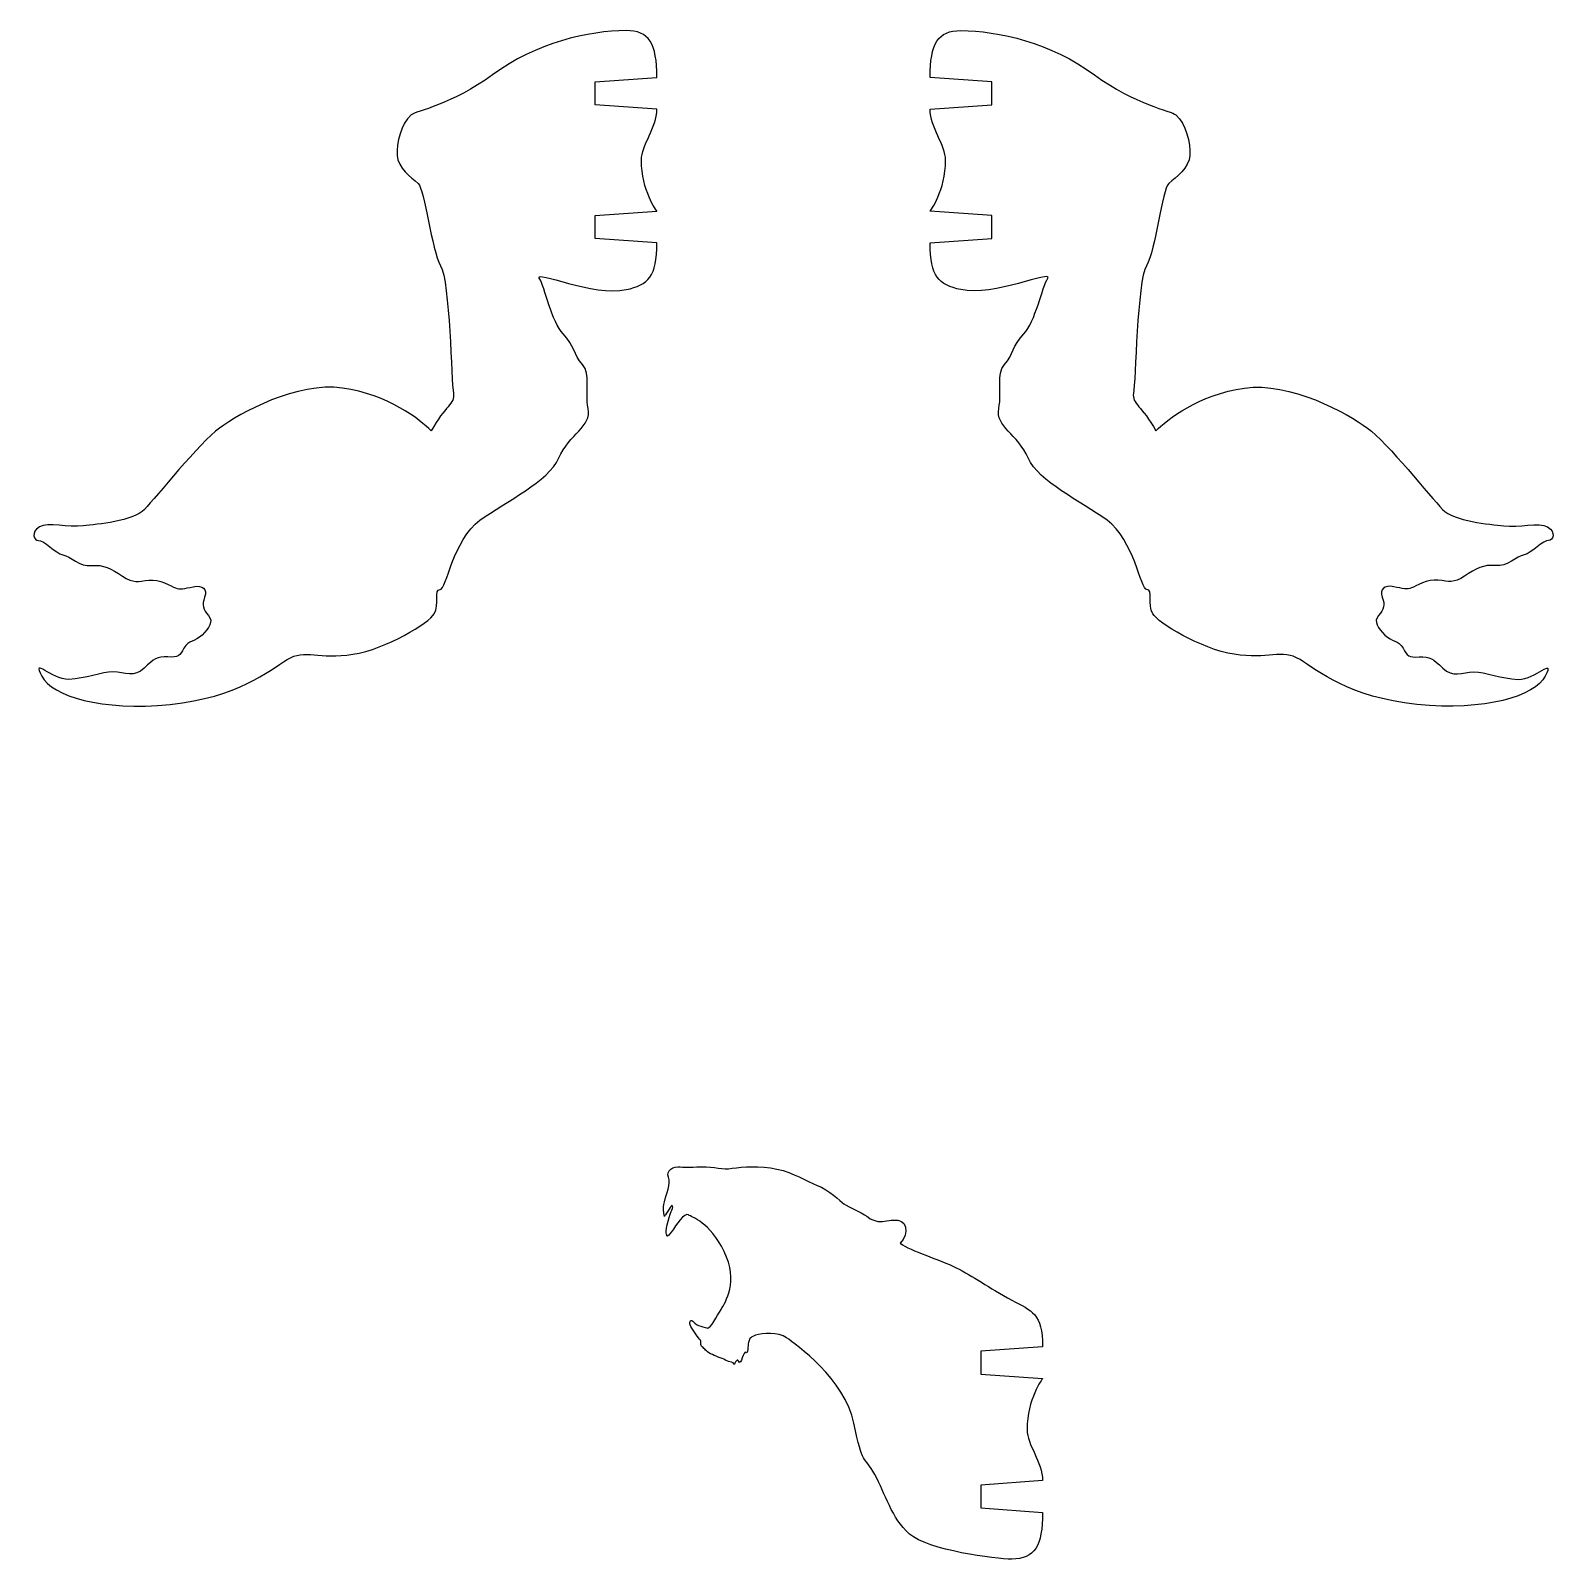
# Model space of a CAD drawing. Extents: x -102 to 434, y -1398 to -13.
# Drawn here: x 23.7 to 196.9, y -1031.3 to -857.8 of the extents above; entities that cross this region are included whole.
import ezdxf

# ---------------------------------------------------------------- set-up
doc = ezdxf.new("R2010")
doc.units = 0
doc.layers.add('LAYER_1', color=7, linetype='CONTINUOUS')

msp = doc.modelspace()

# ---------------------------------------------------------------- linework, layer by layer
at = {"layer": 'LAYER_1'}
for points, knots in [([(94.82, -866.68), (94.82, -868.79), (93.06, -870.77), (93.06, -872.47), (93.06, -875.93), (94.82, -878.26), (94.82, -878.26), (94.82, -878.26), (87.82, -878.76), (87.82, -878.76), (87.82, -878.76), (87.82, -881.36), (87.82, -881.36), (87.82, -881.36), (94.82, -881.86), (94.82, -881.86), (94.82, -885.71), (93.88, -886.6), (91.32, -887.17), (87.66, -887.99), (80.86, -884.9), (81.48, -885.87), (82.09, -886.84), (82.88, -890.83), (84.19, -892.19), (85.5, -893.55), (85.35, -894.54), (86.37, -895.67), (87.38, -896.79), (86.61, -898.57), (87.03, -900.65), (87.45, -902.73), (84.88, -903.56), (83.68, -906.27), (82.49, -908.99), (77.76, -911.13), (74.73, -913.34), (71.7, -915.56), (70.93, -921.21), (70.22, -921.2), (69.51, -921.19), (70.15, -922.89), (69.56, -923.94), (68.97, -924.98), (64.16, -927.93), (60.32, -928.55), (56.49, -929.17), (54.91, -927.85), (52.85, -929.15), (50.78, -930.45), (47.3, -933.43), (39.58, -934.23), (31.86, -935.03), (26.16, -933.29), (25.01, -931.03), (23.86, -928.76), (26.12, -931.43), (28.07, -931.39), (30.02, -931.34), (31.78, -930.51), (33.12, -930.54), (34.45, -930.56), (35.51, -931.24), (36.62, -930.13), (37.74, -929.03), (38.07, -928.81), (39.32, -928.85), (40.56, -928.88), (40.64, -928.78), (41.15, -927.84), (41.66, -926.89), (42.41, -927.16), (43.2, -926.36), (44, -925.55), (44.54, -924.87), (43.92, -924.14), (43.31, -923.41), (43.17, -922.99), (43.5, -922.06), (43.84, -921.13), (43.26, -920.67), (42.21, -920.88), (41.17, -921.09), (40.66, -921.23), (40.19, -921.02), (39.72, -920.81), (38.38, -919.99), (37.16, -920.13), (35.93, -920.27), (35.42, -920.51), (34.17, -919.67), (32.92, -918.84), (31.98, -918.33), (30.66, -918.48), (29.35, -918.63), (28.23, -917.43), (27.41, -917.26), (26.6, -917.09), (25.18, -915.56), (24.65, -915.62), (24.13, -915.68), (23.74, -914.66), (24.74, -914.1), (25.74, -913.54), (28.04, -914.17), (29.7, -913.97), (31.36, -913.78), (35.33, -913.5), (36.67, -912.1), (38.02, -910.71), (42.91, -904.55), (45.2, -902.87), (47.49, -901.18), (54, -897.59), (59.15, -898.33), (64.29, -899.07), (67.99, -901.92), (69.21, -903.2), (70.74, -900.36), (71.96, -900.13), (71.73, -898.92), (71.5, -897.7), (71.33, -886.22), (70.28, -884.45), (69.22, -882.69), (68.51, -875.81), (67.72, -875.11), (66.93, -874.4), (65.43, -873.34), (65.34, -871.93), (65.25, -870.52), (65.78, -868.32), (66.93, -867.35), (67.49, -866.87), (71.56, -866.22), (76.18, -862.78), (81.01, -859.19), (87.16, -857.77), (91.32, -857.77), (93.94, -857.77), (94.82, -859.23), (94.82, -863.08), (94.82, -863.08), (87.82, -863.58), (87.82, -863.58), (87.82, -863.58), (87.82, -866.18), (87.82, -866.18), (87.82, -866.18), (94.82, -866.68), (94.82, -866.68)], [0, 0, 0, 0, 1, 1, 1, 2, 2, 2, 3, 3, 3, 4, 4, 4, 5, 5, 5, 6, 6, 6, 7, 7, 7, 8, 8, 8, 9, 9, 9, 10, 10, 10, 11, 11, 11, 12, 12, 12, 13, 13, 13, 14, 14, 14, 15, 15, 15, 16, 16, 16, 17, 17, 17, 18, 18, 18, 19, 19, 19, 20, 20, 20, 21, 21, 21, 22, 22, 22, 23, 23, 23, 24, 24, 24, 25, 25, 25, 26, 26, 26, 27, 27, 27, 28, 28, 28, 29, 29, 29, 30, 30, 30, 31, 31, 31, 32, 32, 32, 33, 33, 33, 34, 34, 34, 35, 35, 35, 36, 36, 36, 37, 37, 37, 38, 38, 38, 39, 39, 39, 40, 40, 40, 41, 41, 41, 42, 42, 42, 43, 43, 43, 44, 44, 44, 45, 45, 45, 46, 46, 46, 47, 47, 47, 48, 48, 48, 49, 49, 49, 50, 50, 50, 50]), ([(125.83, -866.68), (125.83, -868.79), (127.59, -870.77), (127.59, -872.47), (127.59, -875.93), (125.83, -878.26), (125.83, -878.26), (125.83, -878.26), (132.83, -878.76), (132.83, -878.76), (132.83, -878.76), (132.83, -881.36), (132.83, -881.36), (132.83, -881.36), (125.83, -881.86), (125.83, -881.86), (125.83, -885.71), (126.77, -886.6), (129.33, -887.17), (132.99, -887.99), (139.79, -884.9), (139.18, -885.87), (138.56, -886.84), (137.77, -890.83), (136.46, -892.19), (135.15, -893.55), (135.3, -894.54), (134.29, -895.67), (133.27, -896.79), (134.04, -898.57), (133.62, -900.65), (133.21, -902.73), (135.77, -903.56), (136.97, -906.27), (138.17, -908.99), (142.89, -911.13), (145.92, -913.34), (148.95, -915.56), (149.72, -921.21), (150.44, -921.2), (151.15, -921.19), (150.51, -922.89), (151.1, -923.94), (151.69, -924.98), (156.5, -927.93), (160.33, -928.55), (164.16, -929.17), (165.74, -927.85), (167.81, -929.15), (169.88, -930.45), (173.35, -933.43), (181.07, -934.23), (188.79, -935.03), (194.5, -933.29), (195.64, -931.03), (196.79, -928.76), (194.53, -931.43), (192.58, -931.39), (190.64, -931.34), (188.87, -930.51), (187.53, -930.54), (186.2, -930.56), (185.14, -931.24), (184.03, -930.13), (182.91, -929.03), (182.58, -928.81), (181.34, -928.85), (180.09, -928.88), (180.01, -928.78), (179.5, -927.84), (178.99, -926.89), (178.25, -927.16), (177.45, -926.36), (176.66, -925.55), (176.11, -924.87), (176.73, -924.14), (177.35, -923.41), (177.48, -922.99), (177.15, -922.06), (176.81, -921.13), (177.4, -920.67), (178.44, -920.88), (179.48, -921.09), (180, -921.23), (180.46, -921.02), (180.93, -920.81), (182.27, -919.99), (183.5, -920.13), (184.72, -920.27), (185.23, -920.51), (186.48, -919.67), (187.73, -918.84), (188.68, -918.33), (189.99, -918.48), (191.3, -918.63), (192.42, -917.43), (193.24, -917.26), (194.06, -917.09), (195.48, -915.56), (196, -915.62), (196.53, -915.68), (196.91, -914.66), (195.91, -914.1), (194.91, -913.54), (192.62, -914.17), (190.95, -913.97), (189.29, -913.78), (185.33, -913.5), (183.98, -912.1), (182.63, -910.71), (177.75, -904.55), (175.46, -902.87), (173.16, -901.18), (166.65, -897.59), (161.51, -898.33), (156.36, -899.07), (152.66, -901.92), (151.45, -903.2), (149.91, -900.36), (148.69, -900.13), (148.92, -898.92), (149.15, -897.7), (149.32, -886.22), (150.38, -884.45), (151.43, -882.69), (152.14, -875.81), (152.93, -875.11), (153.73, -874.4), (155.23, -873.34), (155.31, -871.93), (155.4, -870.52), (154.87, -868.32), (153.73, -867.35), (153.17, -866.87), (149.09, -866.22), (144.47, -862.78), (139.64, -859.19), (133.49, -857.77), (129.33, -857.77), (126.71, -857.77), (125.83, -859.23), (125.83, -863.08), (125.83, -863.08), (132.83, -863.58), (132.83, -863.58), (132.83, -863.58), (132.83, -866.18), (132.83, -866.18), (132.83, -866.18), (125.83, -866.68), (125.83, -866.68)], [0, 0, 0, 0, 1, 1, 1, 2, 2, 2, 3, 3, 3, 4, 4, 4, 5, 5, 5, 6, 6, 6, 7, 7, 7, 8, 8, 8, 9, 9, 9, 10, 10, 10, 11, 11, 11, 12, 12, 12, 13, 13, 13, 14, 14, 14, 15, 15, 15, 16, 16, 16, 17, 17, 17, 18, 18, 18, 19, 19, 19, 20, 20, 20, 21, 21, 21, 22, 22, 22, 23, 23, 23, 24, 24, 24, 25, 25, 25, 26, 26, 26, 27, 27, 27, 28, 28, 28, 29, 29, 29, 30, 30, 30, 31, 31, 31, 32, 32, 32, 33, 33, 33, 34, 34, 34, 35, 35, 35, 36, 36, 36, 37, 37, 37, 38, 38, 38, 39, 39, 39, 40, 40, 40, 41, 41, 41, 42, 42, 42, 43, 43, 43, 44, 44, 44, 45, 45, 45, 46, 46, 46, 47, 47, 47, 48, 48, 48, 49, 49, 49, 50, 50, 50, 50]), ([(135.09, -1031.22), (137.71, -1031.18), (138.59, -1029.77), (138.59, -1025.91), (138.59, -1025.91), (131.59, -1025.41), (131.59, -1025.41), (131.59, -1025.41), (131.59, -1022.81), (131.59, -1022.81), (131.59, -1022.81), (138.59, -1022.31), (138.59, -1022.31), (138.59, -1020.2), (136.83, -1018.23), (136.83, -1016.52), (136.83, -1013.06), (138.59, -1010.74), (138.59, -1010.74), (138.59, -1010.74), (131.59, -1010.24), (131.59, -1010.24), (131.59, -1010.24), (131.59, -1007.64), (131.59, -1007.64), (131.59, -1007.64), (138.59, -1007.14), (138.59, -1007.14), (138.59, -1003.29), (137.39, -1003.08), (135.09, -1001.83), (132.48, -1000.4), (130.66, -999.09), (128.78, -998.15), (126.89, -997.21), (123.66, -996.26), (122.43, -995.38), (123.54, -994.27), (123.25, -992.51), (121.6, -992.74), (121.2, -992.79), (120.08, -992.96), (119.89, -992.9), (119.7, -992.85), (118.96, -992.65), (118.81, -992.43), (118.66, -992.21), (116.52, -991.22), (116.05, -990.91), (115.59, -990.6), (114.36, -989.3), (113.03, -988.81), (111.71, -988.33), (110.39, -987.36), (108.45, -986.96), (106.51, -986.56), (104.52, -986.7), (103.38, -986.87), (102.23, -987.05), (101.44, -986.66), (99.88, -986.7), (98.32, -986.74), (98.2, -986.8), (97.47, -986.7), (96.73, -986.59), (95.82, -987.15), (96.14, -987.89), (96.47, -988.62), (95.85, -989.8), (95.67, -990.68), (95.5, -991.56), (95.61, -991.88), (95.67, -992.33), (95.67, -992.33), (96.41, -991.16), (96.53, -991.11), (96.65, -991.05), (96.65, -991.41), (96.51, -991.63), (96.36, -991.86), (95.78, -993.81), (95.88, -994.21), (95.98, -994.62), (95.93, -994.82), (96.47, -994.07), (97.01, -993.32), (97.98, -991.84), (98.4, -992.15), (98.82, -992.46), (100.79, -992.94), (102.46, -996.32), (104.14, -999.7), (102.58, -1002.11), (102.11, -1002.88), (101.64, -1003.64), (100.88, -1005.03), (100.61, -1005), (100.35, -1004.97), (99.26, -1004.7), (99, -1004.32), (98.73, -1003.94), (98.47, -1004.26), (98.61, -1004.64), (98.76, -1005.03), (99.35, -1005.94), (99.67, -1006.26), (99.99, -1006.58), (99.67, -1006.94), (99.97, -1007.14), (100.26, -1007.35), (100.35, -1007.61), (100.91, -1007.91), (101.46, -1008.2), (102.14, -1008.38), (102.61, -1008.64), (103.08, -1008.91), (103.58, -1008.79), (103.58, -1009.08), (103.58, -1009.38), (103.88, -1008.23), (104.11, -1008.79), (104.35, -1009.35), (104.67, -1007.49), (104.93, -1007.76), (105.2, -1008.02), (105.11, -1006.97), (105.23, -1006.64), (105.35, -1006.32), (105.26, -1006.05), (106.02, -1005.82), (106.79, -1005.58), (108.58, -1005.44), (109.55, -1006.11), (110.52, -1006.79), (116.19, -1010.79), (117.19, -1015.79), (118.19, -1020.78), (118.31, -1019.37), (119.54, -1021.61), (120.78, -1023.84), (121.43, -1026.54), (123.48, -1028.37), (125.54, -1030.19), (133.33, -1031.25), (135.09, -1031.22)], [0, 0, 0, 0, 1, 1, 1, 2, 2, 2, 3, 3, 3, 4, 4, 4, 5, 5, 5, 6, 6, 6, 7, 7, 7, 8, 8, 8, 9, 9, 9, 10, 10, 10, 11, 11, 11, 12, 12, 12, 13, 13, 13, 14, 14, 14, 15, 15, 15, 16, 16, 16, 17, 17, 17, 18, 18, 18, 19, 19, 19, 20, 20, 20, 21, 21, 21, 22, 22, 22, 23, 23, 23, 24, 24, 24, 25, 25, 25, 26, 26, 26, 27, 27, 27, 28, 28, 28, 29, 29, 29, 30, 30, 30, 31, 31, 31, 32, 32, 32, 33, 33, 33, 34, 34, 34, 35, 35, 35, 36, 36, 36, 37, 37, 37, 38, 38, 38, 39, 39, 39, 40, 40, 40, 41, 41, 41, 42, 42, 42, 43, 43, 43, 44, 44, 44, 45, 45, 45, 46, 46, 46, 47, 47, 47, 48, 48, 48, 48])]:
    msp.add_open_spline(points, degree=3, knots=knots, dxfattribs=at)

doc.saveas('drawing.dxf')
